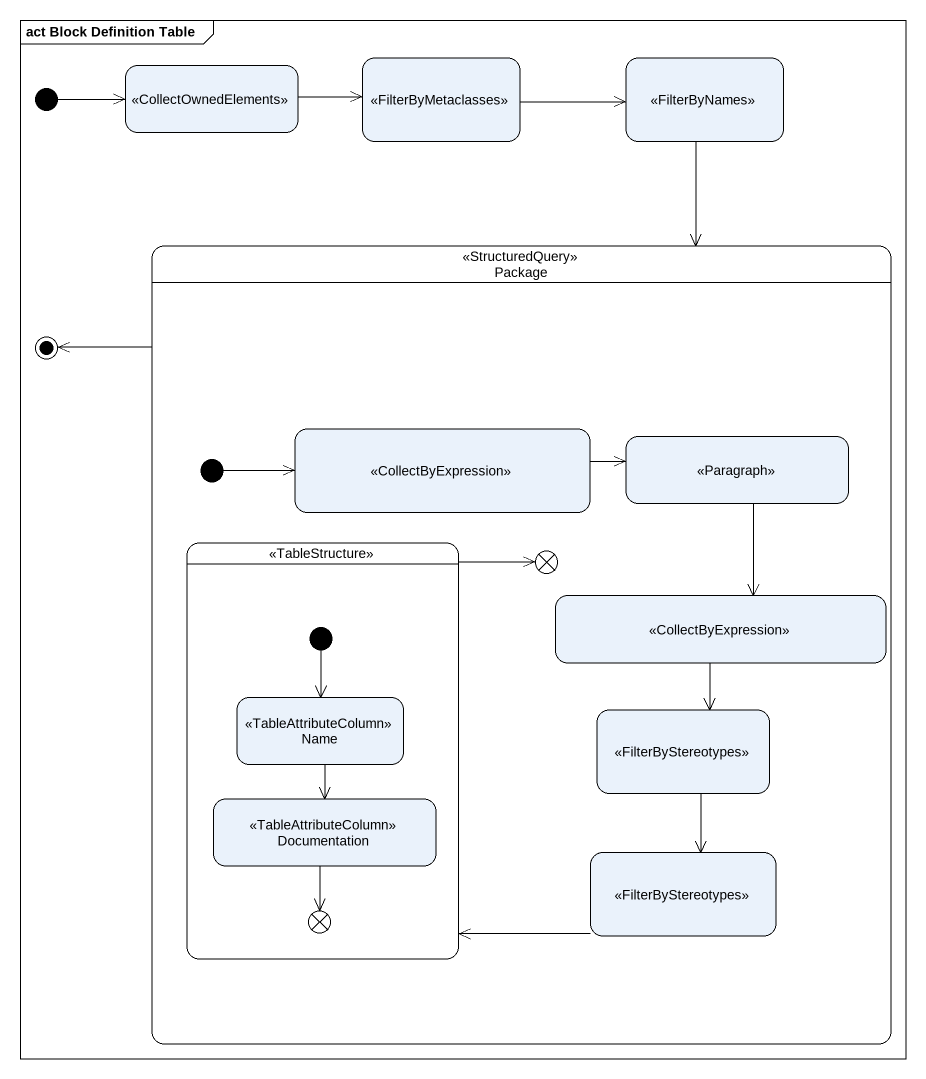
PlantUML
@startuml
mainframe act Block Definition Table
hide empty description
state " " as state1 <<FilterByMetaclasses>>
state " " as state2 <<FilterByNames>>
state " " as state3 <<CollectOwnedElements>>
state "Package" as Package_ <<StructuredQuery>> {
  state " " as state4 <<CollectByExpression>>
  state " " as state5 <<Paragraph>>
  state " " as state6 <<TableStructure>> {
    state Name <<TableAttributeColumn>>
    state Documentation <<TableAttributeColumn>>
    state flowfinal2 <<end>>
    [*] --> Name
  }
  state flowfinal1 <<end>>
  state " " as state7 <<CollectByExpression>>
  state " " as state8 <<FilterByStereotypes>>
  state " " as state9 <<FilterByStereotypes>>
  [*] -right-> state4
}
[*] -right-> state3
state1 -right-> state2
state2 --> Package_
state3 -right-> state1
state4 -right-> state5
state5 --> state7
state6 -up-> flowfinal1
state7 --> state8
Name --> Documentation
state8 --> state9
Documentation --> flowfinal2
state9 -left-> state6
Package_ -up-> [*]
@enduml
